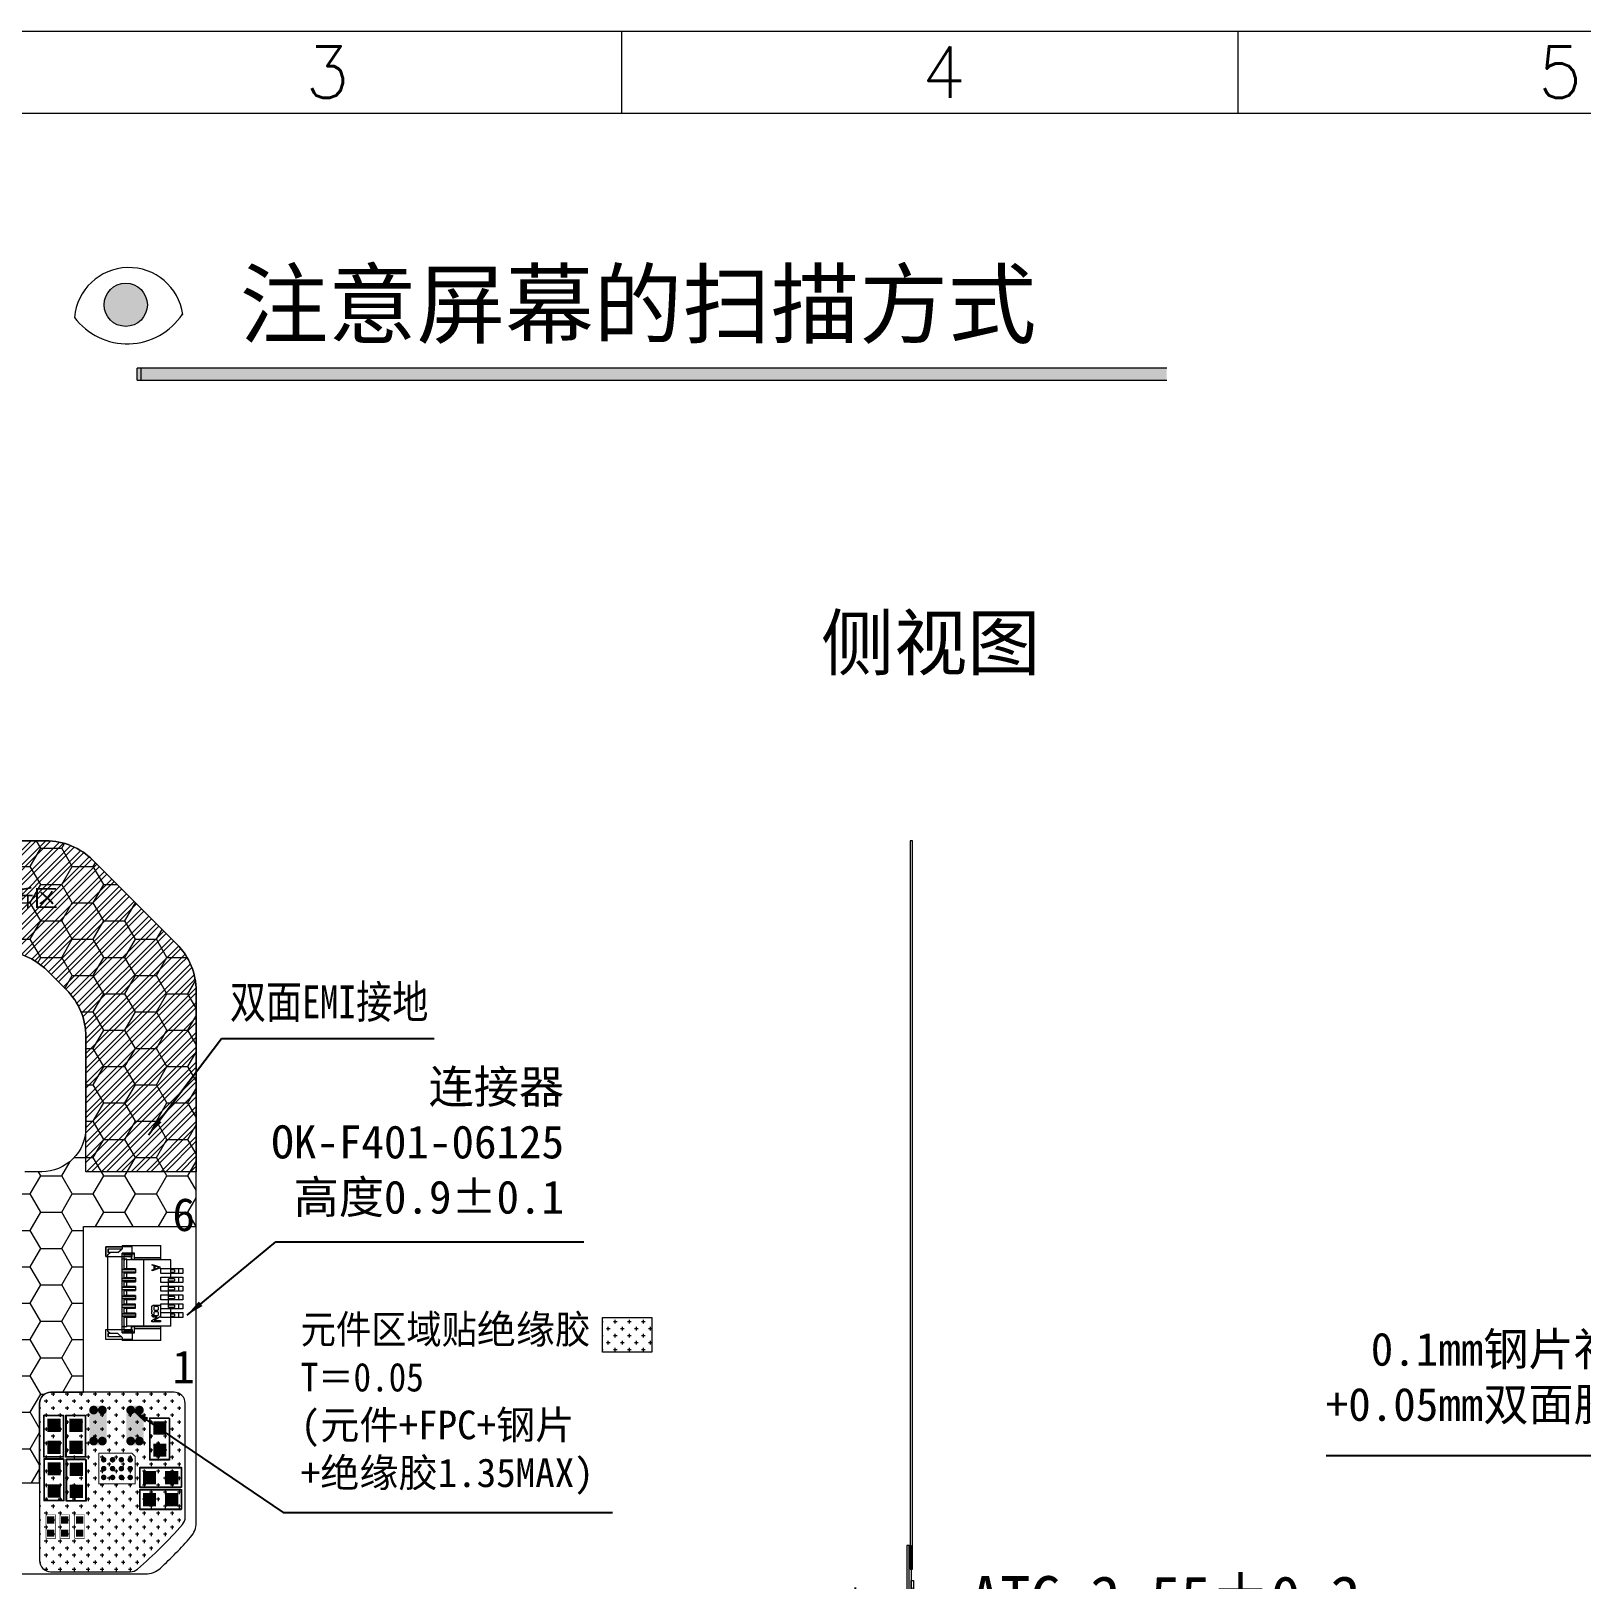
# Model space of a CAD drawing. Header units: millimetres. Extents: x 1134 to 2330, y -9 to 314.
# Drawn here: x 2103.9 to 2174.1, y 244 to 314.2 of the extents above; entities that cross this region are included whole.
import ezdxf

# ---------------------------------------------------------------- set-up
doc = ezdxf.new("R2010")
doc.units = ezdxf.units.MM
doc.layers.get('0').update_dxf_attribs({"lineweight": 5})
doc.layers.get('Defpoints').update_dxf_attribs({"lineweight": 5})
for name, color, linetype, lineweight in [('COF', 110, 'Continuous', 5), ('COF-IC', 2, 'Continuous', 5), ('DIM', 3, 'Continuous', 5), ('FPC', 50, 'Continuous', 5), ('MFPC', 50, 'Continuous', 5), ('TAPE', 90, 'Continuous', 5), ('TFPC', 50, 'Continuous', 5), ('图框', 7, 'Continuous', 5)]:
    doc.layers.add(name, color=color, linetype=linetype, lineweight=lineweight)
for name, color, linetype in [('EMI', 5, 'Continuous'), ('TOPLAYER', 1, 'Continuous'), ('TOPOVERLAY', 2, 'Continuous')]:
    doc.layers.add(name, color=color, linetype=linetype)
doc.styles.add('RD', font='ROMAND.shx', dxfattribs={"width": 0.8})
doc.styles.get("Standard").update_dxf_attribs({"font": 'txt', "bigfont": 'gbcbig.shx'})
doc.styles.add('STYLE1', font='', dxfattribs={"width": 0.9})
doc.styles.add('宋体', font='')
doc.styles.add('汉字', font='')
doc.styles.get('STYLE1').set_extended_font_data('SimSun')
doc.styles.get('宋体').set_extended_font_data('SimSun')
doc.styles.get('汉字').set_extended_font_data('SimSun')
doc.dimstyles.new('DIM', dxfattribs={"dimtxt": 1.5, "dimasz": 0.8, "dimexe": 0, "dimexo": 0.5, "dimgap": 0.11, "dimtad": 0, "dimzin": 1, "dimdsep": 46, "dimtxsty": 'RD', "dimcen": 0, "dimclrd": 256, "dimclre": 256, "dimclrt": 256, "dimadec": 0, "dimazin": 0, "dimtm": 1e-09, "dimtfac": 1, "dimtofl": 0, "dimtmove": 0, "dimatfit": 3, "dimfxl": 1, "dimlwe": -1, "dimarcsym": 0})
doc.dimstyles.new('RG', dxfattribs={"dimtxt": 2, "dimasz": 1, "dimexe": 0.5, "dimexo": 0.3, "dimgap": 0.3, "dimtad": 0, "dimzin": 1, "dimdsep": 46, "dimtxsty": '宋体', "dimcen": 2.5, "dimclrd": 256, "dimclre": 256, "dimclrt": 256, "dimadec": 0, "dimazin": 2, "dimtfac": 1, "dimtmove": 0, "dimatfit": 3, "dimfxl": 1, "dimarcsym": 0})

# ---------------------------------------------------------------- blocks, each defined once
blk = doc.blocks.new('R197NRK-001-COF-V01-B')
at = {"layer": 'COF', "color": 132}
for p, q in [((616.524, 259.365), (615.994, 259.965)), ((616.524, 257.695), (615.994, 257.095))]:
    blk.add_line(p, q, dxfattribs=at)
at = {"layer": 'COF'}
blk.add_lwpolyline([(615.694, 253.672), (615.694, 263.096), (615.794, 263.096), (615.794, 253.672)], close=True, dxfattribs=at)
at = {"layer": 'COF', "color": 2, "lineweight": 5}
blk.add_lwpolyline([(615.794, 263.096), (615.794, 253.672), (615.894, 253.672), (615.894, 263.096)], close=True, dxfattribs=at)
at = {"layer": 'COF', "color": 5, "lineweight": 5}
blk.add_lwpolyline([(615.994, 262.646), (615.894, 262.646), (615.894, 255.272), (615.994, 255.272)], close=True, dxfattribs=at)
at = {"layer": 'COF-IC', "linetype": 'Continuous'}
blk.add_lwpolyline([(615.994, 259.365), (616.524, 259.365), (616.524, 257.695), (615.994, 257.695)], close=True, dxfattribs=at)
blk = doc.blocks.new('R160GAM-012-MFPC-V01-B')
at = {"layer": 'MFPC', "lineweight": 5}
blk.add_lwpolyline([(1562.446, 244.489), (1562.546, 244.489), (1562.546, 277.499), (1562.446, 277.499)], close=True, dxfattribs=at)
blk = doc.blocks.new('*D241')
at = {"layer": 'Defpoints', "color": 0, "lineweight": 5, "transparency": 16777216}
for p in [(2143.767, 243.153), (2141.212, 235.14), (2143.767, 235.14)]:
    blk.add_point(p, dxfattribs=at)
at = {"layer": 'DIM', "lineweight": -2, "transparency": 16777216}
for p, q in [((2141.212, 235.44), (2141.212, 243.653)), ((2143.767, 235.44), (2143.767, 243.653)), ((2140.212, 243.153), (2139.212, 243.153)), ((2141.212, 243.153), (2143.767, 243.153)), ((2144.767, 243.153), (2145.767, 243.153))]:
    blk.add_line(p, q, dxfattribs=at)
at = {"layer": 'DIM', "lineweight": 5, "transparency": 16777216}
for points in [[(2140.212, 243.319), (2140.212, 242.986), (2141.212, 243.153)], [(2144.767, 243.319), (2144.767, 242.986), (2143.767, 243.153)]]:
    blk.add_solid(points, dxfattribs=at)
at = {"layer": 'DIM', "transparency": 16777216, "insert": (2155.263, 243.153), "char_height": 2, "attachment_point": 5, "style": '宋体'}
blk.add_mtext('\\A1;ATC 2.55±0.2', dxfattribs=at)
blk = doc.blocks.new('A$C45091238')
at = {"color": 4}
for points in [[(0.44, -1.2), (0, -1.2), (0, 0), (0.44, 0)], [(3.76, -1.2), (4.2, -1.2), (4.2, 0), (3.76, 0)], [(1.215, -3.5), (0.985, -3.5), (0.985, -2.5), (1.215, -2.5)], [(1.615, -3.5), (1.385, -3.5), (1.385, -2.5), (1.615, -2.5)], [(2.015, -3.5), (1.785, -3.5), (1.785, -2.5), (2.015, -2.5)], [(2.415, -3.5), (2.185, -3.5), (2.185, -2.5), (2.415, -2.5)], [(2.815, -3.5), (2.585, -3.5), (2.585, -2.5), (2.815, -2.5)], [(3.215, -3.5), (2.985, -3.5), (2.985, -2.5), (3.215, -2.5)]]:
    blk.add_lwpolyline(points, close=True, dxfattribs=at)
blk = doc.blocks.new('A$C0124305E')
at = {"layer": 'FPC', "color": 32}
for p, q in [((-2.1, -0.65), (-2.1, 0.1)), ((-2.1, 0.1), (-1.66, 0.1)), ((-1.99, -0.626), (-1.99, 0)), ((-1.84, 0), (-1.99, 0)), ((-1.84, -0.1), (-1.74, 0)), ((-1.84, -0.45), (-1.84, 0)), ((-1.74, 0), (1.74, 0)), ((-1.66, 0.1), (-1.66, 0)), ((1.66, 0), (1.66, 0.1)), ((1.66, 0.1), (2.1, 0.1)), ((1.74, 0), (1.84, -0.1)), ((1.99, 0), (1.84, 0)), ((1.84, -0.45), (1.84, 0)), ((1.99, -0.626), (1.99, 0)), ((2.1, 0.1), (2.1, -0.65)), ((-2.15, -2.4), (-2.15, -0.65)), ((-2.01, -0.65), (-2.15, -0.65)), ((-2.01, -0.65), (-1.84, -0.45)), ((-1.84, -0.01), (-1.99, -0.01)), ((-1.81, -0.65), (-1.81, -1.2)), ((-1.76, -0.68), (-1.81, -0.65)), ((-1.81, -0.65), (1.81, -0.65)), ((-1.76, -0.68), (-1.76, -1.162)), ((-1.53, -0.861), (-1.53, -0.65)), ((-1.06, -0.82), (-1.06, -0.65)), ((-1.05, -1.25), (-1.05, -0.65)), ((-0.95, -1.25), (-0.95, -0.65)), ((-0.94, -0.82), (-0.94, -0.65)), ((-0.66, -0.82), (-0.66, -0.65)), ((-0.65, -1.25), (-0.65, -0.65)), ((-0.55, -1.25), (-0.55, -0.65)), ((-0.54, -0.82), (-0.54, -0.65)), ((-0.26, -0.82), (-0.26, -0.65)), ((-0.25, -1.25), (-0.25, -0.65)), ((-0.15, -1.25), (-0.15, -0.65)), ((-0.14, -0.82), (-0.14, -0.65)), ((0.14, -0.82), (0.14, -0.65)), ((0.15, -1.25), (0.15, -0.65)), ((0.25, -1.25), (0.25, -0.65)), ((0.26, -0.82), (0.26, -0.65)), ((0.54, -0.82), (0.54, -0.65)), ((0.55, -1.25), (0.55, -0.65)), ((0.65, -1.25), (0.65, -0.65)), ((0.66, -0.82), (0.66, -0.65)), ((0.94, -0.82), (0.94, -0.65)), ((0.95, -1.25), (0.95, -0.65)), ((1.05, -1.25), (1.05, -0.65)), ((1.06, -0.82), (1.06, -0.65)), ((1.53, -0.861), (1.53, -0.65)), ((1.76, -0.68), (1.81, -0.65)), ((1.76, -1.162), (1.76, -0.68)), ((1.81, -1.2), (1.81, -0.65)), ((1.99, -0.01), (1.84, -0.01)), ((1.84, -0.45), (2.01, -0.65)), ((2.15, -0.65), (2.01, -0.65)), ((2.15, -0.65), (2.15, -2.4)), ((-1.76, -1.162), (-1.81, -1.2)), ((-1.81, -1.2), (-1.6, -1.2)), ((-1.722, -0.74), (-1.76, -0.74)), ((-1.76, -1.087), (-1.53, -1.087)), ((-1.73, -1.017), (-1.73, -0.767)), ((-1.53, -0.717), (-1.68, -0.717)), ((-1.68, -1.067), (-1.5, -1.067)), ((-1.53, -1.182), (-1.6, -1.2)), ((-1.6, -1.2), (-1.6, -2.4)), ((-1.5, -0.759), (-1.53, -0.759)), ((-1.53, -0.861), (-1.09, -0.861)), ((-1.53, -2.4), (-1.53, -1.067)), ((-1.5, -1.22), (-1.53, -1.22)), ((-1.5, -0.753), (-1.487, -0.74)), ((-1.5, -0.759), (-1.5, -0.753)), ((-1.5, -2.85), (-1.5, -0.869)), ((-1.487, -0.74), (-1.09, -0.74)), ((-1.09, -0.74), (-1.09, -0.82)), ((-1.05, -0.82), (-1.09, -0.82)), ((-1.09, -0.835), (-1.09, -1.25)), ((-1.05, -0.967), (-1.09, -1.007)), ((-1.06, -1.22), (-1.09, -1.22)), ((-0.91, -1.25), (-1.09, -1.25)), ((-1.06, -1.25), (-1.06, -0.977)), ((-0.91, -0.82), (-0.95, -0.82)), ((-0.95, -0.967), (-0.91, -1.007)), ((-0.94, -1.25), (-0.94, -0.977)), ((-0.91, -1.22), (-0.94, -1.22)), ((-0.91, -0.82), (-0.91, -0.74)), ((-0.91, -0.74), (-0.69, -0.74)), ((-0.91, -1.25), (-0.91, -0.835)), ((-0.91, -0.861), (-0.69, -0.861)), ((-0.69, -0.74), (-0.69, -0.82)), ((-0.65, -0.82), (-0.69, -0.82)), ((-0.69, -0.835), (-0.69, -1.25)), ((-0.65, -0.967), (-0.69, -1.007)), ((-0.66, -1.22), (-0.69, -1.22)), ((-0.69, -1.25), (-0.51, -1.25)), ((-0.66, -1.25), (-0.66, -0.977)), ((-0.55, -0.82), (-0.51, -0.82)), ((-0.55, -0.967), (-0.51, -1.007)), ((-0.54, -1.25), (-0.54, -0.977)), ((-0.51, -1.22), (-0.54, -1.22)), ((-0.51, -0.82), (-0.51, -0.74)), ((-0.51, -0.74), (-0.29, -0.74)), ((-0.51, -1.25), (-0.51, -0.835)), ((-0.51, -0.861), (-0.29, -0.861)), ((-0.29, -0.74), (-0.29, -0.82)), ((-0.25, -0.82), (-0.29, -0.82)), ((-0.29, -0.835), (-0.29, -1.25)), ((-0.25, -0.967), (-0.29, -1.007)), ((-0.26, -1.22), (-0.29, -1.22)), ((-0.11, -1.25), (-0.29, -1.25)), ((-0.26, -1.25), (-0.26, -0.977)), ((-0.15, -0.82), (-0.11, -0.82)), ((-0.15, -0.967), (-0.11, -1.007)), ((-0.14, -1.25), (-0.14, -0.977)), ((-0.11, -1.22), (-0.14, -1.22)), ((-0.11, -0.82), (-0.11, -0.74)), ((-0.11, -0.74), (0.11, -0.74)), ((-0.11, -1.25), (-0.11, -0.835)), ((-0.11, -0.861), (0.11, -0.861)), ((0.11, -0.74), (0.11, -0.82)), ((0.15, -0.82), (0.11, -0.82)), ((0.11, -0.835), (0.11, -1.25)), ((0.15, -0.967), (0.11, -1.007)), ((0.14, -1.22), (0.11, -1.22)), ((0.29, -1.25), (0.11, -1.25)), ((0.14, -1.25), (0.14, -0.977)), ((0.25, -0.82), (0.29, -0.82)), ((0.25, -0.967), (0.29, -1.007)), ((0.26, -1.25), (0.26, -0.977)), ((0.29, -1.22), (0.26, -1.22)), ((0.29, -0.82), (0.29, -0.74)), ((0.29, -0.74), (0.51, -0.74)), ((0.29, -1.25), (0.29, -0.835)), ((0.29, -0.861), (0.51, -0.861)), ((0.51, -0.74), (0.51, -0.82)), ((0.55, -0.82), (0.51, -0.82)), ((0.51, -0.835), (0.51, -1.25)), ((0.55, -0.967), (0.51, -1.007)), ((0.54, -1.22), (0.51, -1.22)), ((0.69, -1.25), (0.51, -1.25)), ((0.54, -1.25), (0.54, -0.977)), ((0.65, -0.82), (0.69, -0.82)), ((0.65, -0.967), (0.69, -1.007)), ((0.66, -1.25), (0.66, -0.977)), ((0.69, -1.22), (0.66, -1.22)), ((0.69, -0.82), (0.69, -0.74)), ((0.69, -0.74), (0.91, -0.74)), ((0.69, -1.25), (0.69, -0.835)), ((0.69, -0.861), (0.91, -0.861)), ((0.91, -0.74), (0.91, -0.82)), ((0.95, -0.82), (0.91, -0.82)), ((0.91, -0.835), (0.91, -1.25)), ((0.95, -0.967), (0.91, -1.007)), ((0.94, -1.22), (0.91, -1.22)), ((1.09, -1.25), (0.91, -1.25)), ((0.94, -1.25), (0.94, -0.977)), ((1.09, -0.82), (1.05, -0.82)), ((1.05, -0.967), (1.09, -1.007)), ((1.06, -1.25), (1.06, -0.977)), ((1.09, -1.22), (1.06, -1.22)), ((1.09, -0.74), (1.487, -0.74)), ((1.09, -0.82), (1.09, -0.74)), ((1.09, -1.25), (1.09, -0.835)), ((1.09, -0.861), (1.53, -0.861)), ((1.487, -0.74), (1.5, -0.753)), ((1.5, -0.753), (1.5, -0.759)), ((1.53, -0.759), (1.5, -0.759)), ((1.5, -2.85), (1.5, -0.869)), ((1.5, -1.067), (1.68, -1.067)), ((1.53, -1.22), (1.5, -1.22)), ((1.68, -0.717), (1.53, -0.717)), ((1.53, -1.067), (1.53, -2.4)), ((1.53, -1.087), (1.76, -1.087)), ((1.6, -1.2), (1.53, -1.182)), ((1.6, -1.2), (1.81, -1.2)), ((1.6, -2.4), (1.6, -1.2)), ((1.722, -0.74), (1.76, -0.74)), ((1.73, -0.767), (1.73, -1.017)), ((1.81, -1.2), (1.76, -1.162)), ((-1.5, -1.62), (-1.53, -1.62)), ((-1.53, -1.87), (-1.5, -1.87)), ((-1.53, -2), (-1.5, -2)), ((1.5, -1.609), (-1.5, -1.609)), ((-1.3, -2.382), (-1.3, -1.99)), ((-1.3, -1.99), (-1.238, -1.99)), ((-1.238, -1.99), (-1.087, -2.225)), ((-1.238, -2.091), (-1.238, -2.382)), ((-1.087, -2.331), (-1.238, -2.091)), ((-1.087, -2.046), (-1.037, -1.99)), ((-1.087, -2.225), (-1.087, -2.046)), ((-1.037, -1.99), (-1.02, -1.99)), ((-1.02, -1.99), (-1.02, -2.264)), ((-0.992, -2.035), (-0.936, -1.99)), ((-0.992, -2.08), (-0.992, -2.035)), ((-0.88, -2.08), (-0.992, -2.08)), ((-0.936, -1.99), (-0.835, -1.99)), ((-0.852, -2.108), (-0.88, -2.08)), ((-0.852, -2.264), (-0.852, -2.108)), ((-0.835, -1.99), (-0.819, -2.013)), ((-0.819, -2.013), (-0.796, -1.99)), ((-0.796, -1.99), (-0.601, -1.99)), ((-0.752, -2.08), (-0.78, -2.108)), ((-0.78, -2.108), (-0.78, -2.264)), ((-0.645, -2.08), (-0.752, -2.08)), ((-0.612, -2.108), (-0.645, -2.08)), ((-0.612, -2.264), (-0.612, -2.108)), ((-0.601, -1.99), (-0.545, -2.046)), ((-0.545, -2.046), (-0.545, -2.331)), ((1.008, -2), (1.052, -2)), ((1.125, -2.35), (1.008, -2)), ((1.052, -2), (1.081, -2.089)), ((1.081, -2.089), (1.227, -2.089)), ((1.3, -2), (1.183, -2.35)), ((1.227, -2.089), (1.256, -2)), ((1.256, -2), (1.3, -2)), ((1.5, -1.62), (1.53, -1.62)), ((1.5, -1.87), (1.53, -1.87)), ((1.5, -2), (1.53, -2)), ((-2.15, -2.4), (-1.5, -2.4)), ((-1.5, -2.25), (-1.53, -2.25)), ((-1.238, -2.382), (-1.3, -2.382)), ((-1.037, -2.387), (-1.087, -2.331)), ((-0.835, -2.387), (-1.037, -2.387)), ((-1.02, -2.264), (-0.992, -2.298)), ((-0.992, -2.298), (-0.88, -2.298)), ((-0.88, -2.298), (-0.852, -2.264)), ((-0.819, -2.365), (-0.835, -2.387)), ((-0.796, -2.387), (-0.819, -2.365)), ((-0.601, -2.387), (-0.796, -2.387)), ((-0.78, -2.264), (-0.752, -2.298)), ((-0.752, -2.298), (-0.645, -2.298)), ((-0.65, -2.75), (0.65, -2.75)), ((-0.65, -3.009), (-0.65, -2.75)), ((-0.645, -2.298), (-0.612, -2.264)), ((-0.545, -2.331), (-0.601, -2.387)), ((-0.55, -3.009), (-0.55, -2.75)), ((-0.485, -2.75), (-0.485, -3.2)), ((-0.315, -3.2), (-0.315, -2.75)), ((-0.25, -2.75), (-0.25, -3.009)), ((-0.15, -3.009), (-0.15, -2.75)), ((-0.085, -2.75), (-0.085, -3.2)), ((0.085, -3.2), (0.085, -2.75)), ((0.15, -2.75), (0.15, -3.009)), ((0.25, -3.009), (0.25, -2.75)), ((0.315, -2.75), (0.315, -3.2)), ((0.485, -3.2), (0.485, -2.75)), ((0.55, -2.75), (0.55, -3.009)), ((0.65, -3.009), (0.65, -2.75)), ((1.22, -2.119), (1.089, -2.119)), ((1.089, -2.119), (1.154, -2.32)), ((1.183, -2.35), (1.125, -2.35)), ((1.154, -2.32), (1.22, -2.119)), ((1.53, -2.25), (1.5, -2.25)), ((1.5, -2.4), (2.15, -2.4)), ((-1.5, -2.85), (-0.65, -2.85)), ((-1.115, -3.2), (-1.115, -2.85)), ((-0.885, -3.2), (-1.115, -3.2)), ((-1.05, -2.85), (-1.05, -3.009)), ((-0.95, -3.009), (-1.05, -3.009)), ((-0.95, -3.009), (-0.95, -2.85)), ((-0.885, -2.85), (-0.885, -3.2)), ((-0.715, -3.2), (-0.715, -2.85)), ((-0.485, -3.2), (-0.715, -3.2)), ((-0.55, -3.009), (-0.65, -3.009)), ((-0.085, -3.2), (-0.315, -3.2)), ((-0.15, -3.009), (-0.25, -3.009)), ((0.315, -3.2), (0.085, -3.2)), ((0.25, -3.009), (0.15, -3.009)), ((0.715, -3.2), (0.485, -3.2)), ((0.65, -3.009), (0.55, -3.009)), ((0.65, -2.85), (1.5, -2.85)), ((0.715, -2.85), (0.715, -3.2)), ((0.885, -3.2), (0.885, -2.85)), ((1.115, -3.2), (0.885, -3.2)), ((0.95, -2.85), (0.95, -3.009)), ((1.05, -3.009), (0.95, -3.009)), ((1.05, -3.009), (1.05, -2.85)), ((1.115, -2.85), (1.115, -3.2))]:
    blk.add_line(p, q, dxfattribs=at)
for centre, start, end in [((-1.68, -0.767), 90, 180), ((-1.68, -1.017), 180, 270), ((1.68, -0.767), 0, 90), ((1.68, -1.017), 270, 0)]:
    blk.add_arc(centre, 0.05, start, end, dxfattribs=at)
for points, knots in [([(-1.067, -0.82), (-1.069, -0.821), (-1.072, -0.824), (-1.077, -0.828), (-1.083, -0.832), (-1.088, -0.834), (-1.09, -0.835)], [0, 0, 0, 0, 0.218515, 0.461257, 0.723221, 1, 1, 1, 1]), ([(-0.91, -0.835), (-0.912, -0.834), (-0.917, -0.832), (-0.923, -0.828), (-0.928, -0.824), (-0.931, -0.821), (-0.933, -0.82)], [0, 0, 0, 0, 0.276781, 0.538746, 0.781486, 1, 1, 1, 1]), ([(-0.667, -0.82), (-0.669, -0.821), (-0.672, -0.824), (-0.677, -0.828), (-0.683, -0.832), (-0.688, -0.834), (-0.69, -0.835)], [0, 0, 0, 0, 0.218515, 0.461257, 0.723221, 1, 1, 1, 1]), ([(-0.533, -0.82), (-0.531, -0.821), (-0.528, -0.824), (-0.523, -0.828), (-0.517, -0.832), (-0.512, -0.834), (-0.51, -0.835)], [0, 0, 0, 0, 0.218518, 0.461242, 0.723201, 1, 1, 1, 1]), ([(-0.267, -0.82), (-0.269, -0.821), (-0.272, -0.824), (-0.277, -0.828), (-0.283, -0.832), (-0.288, -0.834), (-0.29, -0.835)], [0, 0, 0, 0, 0.218515, 0.461257, 0.723221, 1, 1, 1, 1]), ([(-0.133, -0.82), (-0.131, -0.821), (-0.128, -0.824), (-0.123, -0.828), (-0.117, -0.832), (-0.112, -0.834), (-0.11, -0.835)], [0, 0, 0, 0, 0.218518, 0.461242, 0.723201, 1, 1, 1, 1]), ([(0.133, -0.82), (0.131, -0.821), (0.128, -0.824), (0.123, -0.828), (0.117, -0.832), (0.112, -0.834), (0.11, -0.835)], [0, 0, 0, 0, 0.218515, 0.461257, 0.723221, 1, 1, 1, 1]), ([(0.267, -0.82), (0.269, -0.821), (0.272, -0.824), (0.277, -0.828), (0.283, -0.832), (0.288, -0.834), (0.29, -0.835)], [0, 0, 0, 0, 0.218518, 0.461242, 0.723201, 1, 1, 1, 1]), ([(0.533, -0.82), (0.531, -0.821), (0.528, -0.824), (0.523, -0.828), (0.517, -0.832), (0.512, -0.834), (0.51, -0.835)], [0, 0, 0, 0, 0.218515, 0.461257, 0.723221, 1, 1, 1, 1]), ([(0.667, -0.82), (0.669, -0.821), (0.672, -0.824), (0.677, -0.828), (0.683, -0.832), (0.688, -0.834), (0.69, -0.835)], [0, 0, 0, 0, 0.218518, 0.461242, 0.723201, 1, 1, 1, 1]), ([(0.933, -0.82), (0.931, -0.821), (0.928, -0.824), (0.923, -0.828), (0.917, -0.832), (0.912, -0.834), (0.91, -0.835)], [0, 0, 0, 0, 0.218515, 0.461257, 0.723221, 1, 1, 1, 1]), ([(1.09, -0.835), (1.088, -0.834), (1.083, -0.832), (1.077, -0.828), (1.072, -0.824), (1.069, -0.821), (1.067, -0.82)], [0, 0, 0, 0, 0.276781, 0.538746, 0.781486, 1, 1, 1, 1])]:
    blk.add_open_spline(points, degree=3, knots=knots, dxfattribs=at)
at = {"layer": 'FPC', "color": 0}
blk.add_blockref('A$C45091238', (-2.1, 0.1), dxfattribs=at)

msp = doc.modelspace()

# ---------------------------------------------------------------- hatches: boundary and pattern name
at = {"lineweight": 5}
h = msp.add_hatch(dxfattribs=at)
h.set_pattern_fill('ANSI32', color=251, scale=0.05, angle=540)
h.set_pattern_definition([(225, (581.25087, 0), (0.3367596, -0.3367596), []), (225, (581.02636, 8e-17), (0.3367596, -0.3367596), [])])
edge = h.paths.add_edge_path()
edge.add_arc((2101.441, 269.499), 3, 90, 135)
edge.add_line((2099.32, 271.62), (2097.591, 269.891))
edge.add_arc((2099.712, 267.77), 3, 135, 180)
edge.add_line((2096.712, 267.77), (2096.712, 266.502))
edge.add_arc((2093.712, 266.502), 3, -90, 0, ccw=False)
edge.add_line((2093.712, 263.502), (2087.463, 263.502))
edge.add_line((2087.463, 263.502), (2087.463, 268.502))
edge.add_line((2087.463, 268.502), (2090.712, 268.502))
edge.add_arc((2090.712, 270.502), 2, 270, 360)
edge.add_line((2092.712, 270.502), (2092.712, 270.841))
edge.add_arc((2095.712, 270.841), 3, 135, 180, ccw=False)
edge.add_line((2093.591, 272.962), (2097.249, 276.62))
edge.add_arc((2099.37, 274.499), 3, 90, 135, ccw=False)
edge.add_line((2099.37, 277.499), (2104.533, 277.499))
edge.add_arc((2104.533, 274.499), 3, 45, 90, ccw=False)
edge.add_line((2106.655, 276.62), (2110.465, 272.81))
edge.add_arc((2108.343, 270.689), 3, 0, 45, ccw=False)
edge.add_line((2111.343, 270.689), (2111.343, 262.499))
edge.add_line((2111.343, 262.499), (2106.343, 262.499))
edge.add_line((2106.343, 262.499), (2106.343, 268.618))
edge.add_arc((2103.343, 268.618), 3, 360, 405)
edge.add_line((2105.465, 270.739), (2104.584, 271.62))
edge.add_arc((2102.462, 269.499), 3, 45, 90)
edge.add_line((2102.462, 272.499), (2101.441, 272.499))
at = {"layer": 'DIM', "lineweight": 5}
h = msp.add_hatch(color=2, dxfattribs=at)
h.dxf.hatch_style = 1
h.paths.add_polyline_path([(2155.15, 298.379), (2155.15, 298.923), (2108.67, 298.923), (2108.67, 298.379)])
h = msp.add_hatch(color=2, dxfattribs=at)
h.dxf.hatch_style = 1
h.paths.add_polyline_path([(2155.322, 298.379), (2155.322, 298.923), (2108.841, 298.923), (2108.841, 298.379)])
at = {"layer": 'EMI', "lineweight": 5}
h = msp.add_hatch(dxfattribs=at)
h.set_pattern_fill('HONEY', color=5, scale=0.3)
h.set_pattern_definition([(0, (581.2509, 0), (1.42875, 0.824889), [0.9525, -1.905]), (120, (581.2509, 0), (-1.42874983, 0.8248893), [0.9525, -1.905]), (60, (581.2509, 0), (1.7e-07, 1.6497783), [-1.905, 0.9525])])
h.paths.add_polyline_path([(2093.712, 263.502, 0.414214), (2096.712, 266.502), (2096.712, 267.77, -0.198912), (2097.591, 269.891), (2099.32, 271.62, -0.198912), (2101.441, 272.499), (2102.462, 272.499, -0.198912), (2104.584, 271.62), (2105.465, 270.739, -0.198912), (2106.343, 268.618), (2106.343, 264.499, -0.414214), (2104.343, 262.499), (2103.571, 262.499, 0.414214), (2102.571, 261.499), (2102.571, 257.397, -0.414214), (2101.571, 256.397), (2098.241, 256.397), (2098.241, 253.103), (2089.009, 253.103), (2089.009, 256.397), (2076.872, 256.397, 0.478044), (2075.894, 255.186, 0.090797), (2078.717, 248.397), (2079.843, 248.397), (2079.843, 251.999, -0.414214), (2080.343, 252.499), (2086.043, 252.499, -0.414214), (2086.543, 251.999), (2086.543, 248.397), (2104.244, 248.397), (2104.244, 251.999, -0.414214), (2104.744, 252.499), (2106.232, 252.499), (2106.232, 260.01), (2111.343, 260.01), (2111.343, 270.689, 0.198912), (2110.465, 272.81), (2106.655, 276.62, 0.198912), (2104.533, 277.499), (2099.37, 277.499, 0.198912), (2097.249, 276.62), (2093.591, 272.962, 0.198912), (2092.712, 270.841), (2092.712, 270.502, -0.414214), (2090.712, 268.502), (2087.463, 268.502), (2087.463, 263.502)])
at = {"layer": 'TAPE', "lineweight": 5}
h = msp.add_hatch(dxfattribs=at)
h.set_pattern_fill('CROSS', color=32, scale=0.05)
h.set_pattern_definition([(0, (-665.01522, -412.31744), (0.3175, 0.3175), [0.15875, -0.47625]), (90, (-664.93585, -412.3968), (-0.3175, 0.3175), [0.15875, -0.47625])])
h.paths.add_polyline_path([(2129.748, 255.89), (2131.983, 255.89), (2131.983, 254.316), (2129.748, 254.316)])
h = msp.add_hatch(dxfattribs=at)
h.set_pattern_fill('CROSS', color=32, scale=0.05, angle=180)
h.set_pattern_definition([(180, (581.25087, 0), (-0.3175, -0.3175), [0.15875, -0.47625]), (270, (581.1715, 0.07938), (0.3175, -0.3175), [0.15875, -0.47625])])
edge = h.paths.add_edge_path()
edge.add_arc((2110.343, 246.837), 0.5, 318.87241, 360)
edge.add_line((2110.843, 246.837), (2110.843, 251.999))
edge.add_arc((2110.343, 251.999), 0.5, 0, 90)
edge.add_line((2110.343, 252.499), (2104.744, 252.499))
edge.add_arc((2104.744, 251.999), 0.5, 90, 180)
edge.add_line((2104.244, 251.999), (2104.244, 244.869))
edge.add_arc((2104.744, 244.869), 0.5, 180, 270)
edge.add_line((2104.744, 244.369), (2108.354, 244.369))
edge.add_arc((2108.354, 244.869), 0.5, 270, 310.5358)
edge.add_arc((2095.843, 259.499), 19.75, 310.5358, 318.87241)
at = {"layer": 'TFPC', "lineweight": 5}
h = msp.add_hatch(color=1, dxfattribs=at)
h.dxf.hatch_style = 1
h.paths.add_polyline_path([(2109.129, 301.794, 1), (2107.167, 301.794, 1)])

# ---------------------------------------------------------------- linework, layer by layer
at = {"color": 251, "lineweight": 5}
msp.add_lwpolyline([(2101.441, 272.499, 0.198912), (2099.32, 271.62), (2097.591, 269.891, 0.198912), (2096.712, 267.77), (2096.712, 266.502, -0.414214), (2093.712, 263.502), (2087.463, 263.502), (2087.463, 268.502), (2090.712, 268.502, 0.414214), (2092.712, 270.502), (2092.712, 270.841, -0.198912), (2093.591, 272.962), (2097.249, 276.62, -0.198912), (2099.37, 277.499), (2104.533, 277.499, -0.198912), (2106.655, 276.62), (2110.465, 272.81, -0.198912), (2111.343, 270.689), (2111.343, 262.499), (2106.343, 262.499), (2106.343, 268.618, 0.198912), (2105.465, 270.739), (2104.584, 271.62, 0.198912), (2102.462, 272.499)], format="xyb", close=True, dxfattribs=at)
at = {"layer": 'DIM', "color": 2, "lineweight": 5}
for p, q in [((2155.15, 298.923), (2108.67, 298.923)), ((2108.67, 298.379), (2108.67, 298.923)), ((2155.322, 298.923), (2108.841, 298.923)), ((2108.841, 298.379), (2108.841, 298.923)), ((2108.67, 298.379), (2155.15, 298.379)), ((2108.841, 298.379), (2155.322, 298.379))]:
    msp.add_line(p, q, dxfattribs=at)
at = {"layer": 'EMI', "color": 5, "lineweight": 5}
for points in [[(2086.543, 248.397), (2104.244, 248.397), (2104.244, 251.999, -0.414214), (2104.744, 252.499), (2106.232, 252.499), (2106.232, 260.01), (2111.343, 260.01), (2111.343, 270.689, 0.198912), (2110.465, 272.81), (2106.655, 276.62, 0.198912), (2104.533, 277.499), (2099.37, 277.499, 0.198912)], [(2102.462, 272.499, -0.198912), (2104.584, 271.62), (2105.465, 270.739, -0.198912), (2106.343, 268.618), (2106.343, 264.499, -0.414214), (2104.343, 262.499), (2103.571, 262.499, 0.414214)]]:
    msp.add_lwpolyline(points, format="xyb", dxfattribs=at)
at = {"layer": 'MFPC', "color": 1, "linetype": 'Continuous'}
for points in [[(2082.643, 244.269), (2109.044, 244.269, 0.189182), (2109.724, 244.536, 0.023931), (2111.09, 245.931, 0.18383), (2111.343, 246.595), (2111.343, 270.689, 0.198912), (2110.465, 272.81), (2106.655, 276.62, 0.198912), (2104.533, 277.499), (2099.37, 277.499, 0.198912)], [(2102.462, 272.499, -0.198912), (2104.584, 271.62), (2105.465, 270.739, -0.198912), (2106.343, 268.618), (2106.343, 264.499, -0.414214), (2104.343, 262.499), (2103.571, 262.499, 0.414214)]]:
    msp.add_lwpolyline(points, format="xyb", dxfattribs=at)
at = {"layer": 'TAPE', "color": 32, "lineweight": 5}
msp.add_lwpolyline([(2129.748, 255.89), (2131.983, 255.89), (2131.983, 254.316), (2129.748, 254.316)], close=True, dxfattribs=at)
msp.add_lwpolyline([(2110.72, 246.508, 0.181404), (2110.843, 246.837), (2110.843, 251.999, 0.414214), (2110.343, 252.499), (2104.744, 252.499, 0.414214), (2104.244, 251.999), (2104.244, 244.869, 0.414214), (2104.744, 244.369), (2108.354, 244.369, 0.178739), (2108.679, 244.489, 0.036391)], format="xyb", close=True, dxfattribs=at)
at = {"layer": 'TFPC', "color": 2, "lineweight": 5}
msp.add_lwpolyline([(2105.824, 301.223, 0.520567), (2110.717, 301.373, 0.520567), (2110.717, 301.373, 0.520567), (2110.736, 301.356, 0.891864)], format="xyb", close=True, dxfattribs=at)
msp.add_circle((2108.148, 301.794), 0.981, dxfattribs=at)
at = {"layer": 'TOPLAYER'}
for points, const_width in [([(2106.595, 251.693, 1), (2106.793, 251.693, 1)], 0.198), ([(2106.99, 251.693, 1), (2107.188, 251.693, 1)], 0.198), ([(2108.275, 251.693, 1), (2108.473, 251.693, 1)], 0.198), ([(2108.67, 251.693, 1), (2108.868, 251.693, 1)], 0.198), ([(2106.595, 250.288, 1), (2106.793, 250.288, 1)], 0.198), ([(2106.99, 250.288, 1), (2107.188, 250.288, 1)], 0.198), ([(2108.275, 250.288, 1), (2108.473, 250.288, 1)], 0.198), ([(2108.67, 250.288, 1), (2108.868, 250.288, 1)], 0.198), ([(2107.152, 249.504, 1), (2107.152, 249.379, 1)], 0.125), ([(2107.552, 249.504, 1), (2107.552, 249.379, 1)], 0.125), ([(2107.952, 249.504, 1), (2107.952, 249.379, 1)], 0.125), ([(2108.352, 249.504, 1), (2108.352, 249.379, 1)], 0.125), ([(2107.152, 249.104, 1), (2107.152, 248.979, 1)], 0.125), ([(2107.552, 249.104, 1), (2107.552, 248.979, 1)], 0.125), ([(2107.952, 249.104, 1), (2107.952, 248.979, 1)], 0.125), ([(2108.352, 249.104, 1), (2108.352, 248.979, 1)], 0.125), ([(2107.152, 248.704, 1), (2107.152, 248.579, 1)], 0.125), ([(2107.552, 248.704, 1), (2107.552, 248.579, 1)], 0.125), ([(2107.952, 248.704, 1), (2107.952, 248.579, 1)], 0.125), ([(2108.352, 248.704, 1), (2108.352, 248.579, 1)], 0.125)]:
    msp.add_lwpolyline(points, format="xyb", close=True, dxfattribs=dict(at, const_width=const_width))
for points in [[(2106.497, 250.288), (2107.287, 250.288), (2106.497, 251.693), (2107.287, 251.693)], [(2106.694, 250.09), (2107.089, 250.09), (2106.694, 251.89), (2107.089, 251.89)], [(2108.177, 250.288), (2108.967, 250.288), (2108.177, 251.693), (2108.967, 251.693)], [(2108.374, 250.09), (2108.769, 250.09), (2108.374, 251.89), (2108.769, 251.89)], [(2104.594, 251.305), (2104.594, 250.705), (2105.194, 251.305), (2105.194, 250.705)], [(2105.595, 251.305), (2105.595, 250.705), (2106.195, 251.305), (2106.195, 250.705)], [(2109.394, 251.177), (2109.394, 250.577), (2109.994, 251.177), (2109.994, 250.577)], [(2104.594, 250.305), (2104.594, 249.705), (2105.194, 250.305), (2105.194, 249.705)], [(2105.595, 250.305), (2105.595, 249.705), (2106.195, 250.305), (2106.195, 249.705)], [(2109.394, 250.177), (2109.394, 249.577), (2109.994, 250.177), (2109.994, 249.577)], [(2104.607, 249.329), (2104.607, 248.729), (2105.207, 249.329), (2105.207, 248.729)], [(2105.611, 249.312), (2105.611, 248.712), (2106.211, 249.312), (2106.211, 248.712)], [(2109.525, 248.93), (2108.925, 248.93), (2109.525, 248.33), (2108.925, 248.33)], [(2110.525, 248.93), (2109.925, 248.93), (2110.525, 248.33), (2109.925, 248.33)], [(2104.607, 248.329), (2104.607, 247.729), (2105.207, 248.329), (2105.207, 247.729)], [(2105.611, 248.312), (2105.611, 247.712), (2106.211, 248.312), (2106.211, 247.712)], [(2109.525, 247.932), (2108.925, 247.932), (2109.525, 247.332), (2108.925, 247.332)], [(2110.525, 247.932), (2109.925, 247.932), (2110.525, 247.332), (2109.925, 247.332)], [(2104.584, 246.55), (2104.914, 246.55), (2104.584, 246.88), (2104.914, 246.88)], [(2105.219, 246.55), (2105.549, 246.55), (2105.219, 246.88), (2105.549, 246.88)], [(2105.891, 246.55), (2106.221, 246.55), (2105.891, 246.88), (2106.221, 246.88)], [(2104.584, 245.95), (2104.914, 245.95), (2104.584, 246.28), (2104.914, 246.28)], [(2105.219, 245.95), (2105.549, 245.95), (2105.219, 246.28), (2105.549, 246.28)], [(2105.891, 245.95), (2106.221, 245.95), (2105.891, 246.28), (2106.221, 246.28)]]:
    msp.add_solid(points, dxfattribs=at)
at = {"layer": 'TOPOVERLAY'}
for points, const_width in [([(2104.442, 251.453), (2104.442, 249.573)], 0.08), ([(2105.305, 251.453), (2104.442, 251.453)], 0.08), ([(2105.331, 251.428), (2105.305, 251.453)], 0.08), ([(2105.331, 251.428), (2105.331, 249.573)], 0.08), ([(2105.442, 251.453), (2105.442, 249.573)], 0.08), ([(2106.306, 251.453), (2105.442, 251.453)], 0.08), ([(2106.331, 251.428), (2106.306, 251.453)], 0.08), ([(2106.331, 251.428), (2106.331, 249.573)], 0.08), ([(2109.241, 249.445), (2109.241, 251.325)], 0.08), ([(2109.241, 251.325), (2110.105, 251.325)], 0.08), ([(2110.105, 251.325), (2110.13, 251.299)], 0.08), ([(2110.13, 249.445), (2110.13, 251.299)], 0.08), ([(2105.331, 249.573), (2104.442, 249.573)], 0.08), ([(2104.454, 247.597), (2104.454, 249.477)], 0.08), ([(2104.454, 249.477), (2105.318, 249.477)], 0.08), ([(2105.318, 249.477), (2105.343, 249.452)], 0.08), ([(2106.331, 249.573), (2105.442, 249.573)], 0.08), ([(2105.458, 247.58), (2105.458, 249.46)], 0.08), ([(2105.458, 249.46), (2106.322, 249.46)], 0.08), ([(2106.322, 249.46), (2106.347, 249.434)], 0.08), ([(2106.932, 249.737), (2108.431, 249.737)], 0.05), ([(2106.932, 248.347), (2106.932, 249.737)], 0.05), ([(2108.431, 249.737), (2108.572, 249.591)], 0.05), ([(2108.572, 248.347), (2108.572, 249.591)], 0.05), ([(2105.343, 247.597), (2105.343, 249.452)], 0.08), ([(2106.347, 247.58), (2106.347, 249.434)], 0.08), ([(2108.793, 249.082), (2108.793, 248.193)], 0.08), ([(2110.673, 249.082), (2108.793, 249.082)], 0.08), ([(2109.241, 249.445), (2110.13, 249.445)], 0.08), ([(2110.673, 249.082), (2110.673, 248.219)], 0.08), ([(2106.932, 248.347), (2108.572, 248.347)], 0.05), ([(2110.648, 248.193), (2108.793, 248.193)], 0.08), ([(2108.793, 247.195), (2108.793, 248.084)], 0.08), ([(2108.793, 248.084), (2110.673, 248.084)], 0.08), ([(2110.673, 248.219), (2110.648, 248.193)], 0.08), ([(2110.673, 247.22), (2110.673, 248.084)], 0.08), ([(2104.454, 247.597), (2105.343, 247.597)], 0.08), ([(2105.458, 247.58), (2106.347, 247.58)], 0.08), ([(2104.532, 246.945), (2104.975, 246.945)], 0.025), ([(2104.532, 245.879), (2104.532, 246.945)], 0.025), ([(2104.975, 246.896), (2104.975, 246.945)], 0.025), ([(2104.975, 245.879), (2104.975, 246.895)], 0.025), ([(2105.167, 246.945), (2105.61, 246.945)], 0.025), ([(2105.167, 245.879), (2105.167, 246.945)], 0.025), ([(2105.61, 246.896), (2105.61, 246.945)], 0.025), ([(2105.61, 245.879), (2105.61, 246.895)], 0.025), ([(2105.839, 246.945), (2106.282, 246.945)], 0.025), ([(2105.839, 245.879), (2105.839, 246.945)], 0.025), ([(2106.282, 246.896), (2106.282, 246.945)], 0.025), ([(2106.282, 245.879), (2106.282, 246.895)], 0.025), ([(2108.793, 247.195), (2110.648, 247.195)], 0.08), ([(2110.648, 247.195), (2110.673, 247.22)], 0.08), ([(2104.532, 245.879), (2104.975, 245.879)], 0.025), ([(2105.167, 245.879), (2105.61, 245.879)], 0.025), ([(2105.839, 245.879), (2106.282, 245.879)], 0.025)]:
    msp.add_lwpolyline(points, dxfattribs=dict(at, const_width=const_width))
for points, const_width in [([(2104.442, 251.433, 1), (2104.442, 251.473, 1)], 0.04), ([(2104.442, 251.433, 1), (2104.442, 251.473, 1)], 0.04), ([(2105.305, 251.433, 1), (2105.305, 251.473, 1)], 0.04), ([(2105.305, 251.433, 1), (2105.305, 251.473, 1)], 0.04), ([(2105.331, 251.408, 1), (2105.331, 251.448, 1)], 0.04), ([(2105.331, 251.408, 1), (2105.331, 251.448, 1)], 0.04), ([(2105.442, 251.433, 1), (2105.442, 251.473, 1)], 0.04), ([(2105.442, 251.433, 1), (2105.442, 251.473, 1)], 0.04), ([(2106.306, 251.433, 1), (2106.306, 251.473, 1)], 0.04), ([(2106.306, 251.433, 1), (2106.306, 251.473, 1)], 0.04), ([(2106.331, 251.408, 1), (2106.331, 251.448, 1)], 0.04), ([(2106.331, 251.408, 1), (2106.331, 251.448, 1)], 0.04), ([(2109.241, 251.305, 1), (2109.241, 251.345, 1)], 0.04), ([(2109.241, 251.305, 1), (2109.241, 251.345, 1)], 0.04), ([(2110.105, 251.305, 1), (2110.105, 251.345, 1)], 0.04), ([(2110.105, 251.305, 1), (2110.105, 251.345, 1)], 0.04), ([(2110.13, 251.279, 1), (2110.13, 251.319, 1)], 0.04), ([(2110.13, 251.279, 1), (2110.13, 251.319, 1)], 0.04), ([(2104.442, 249.553, 1), (2104.442, 249.593, 1)], 0.04), ([(2104.442, 249.553, 1), (2104.442, 249.593, 1)], 0.04), ([(2104.454, 249.457, 1), (2104.454, 249.497, 1)], 0.04), ([(2104.454, 249.457, 1), (2104.454, 249.497, 1)], 0.04), ([(2105.318, 249.457, 1), (2105.318, 249.497, 1)], 0.04), ([(2105.318, 249.457, 1), (2105.318, 249.497, 1)], 0.04), ([(2105.331, 249.553, 1), (2105.331, 249.593, 1)], 0.04), ([(2105.331, 249.553, 1), (2105.331, 249.593, 1)], 0.04), ([(2105.442, 249.553, 1), (2105.442, 249.593, 1)], 0.04), ([(2105.442, 249.553, 1), (2105.442, 249.593, 1)], 0.04), ([(2105.458, 249.44, 1), (2105.458, 249.48, 1)], 0.04), ([(2105.458, 249.44, 1), (2105.458, 249.48, 1)], 0.04), ([(2106.322, 249.44, 1), (2106.322, 249.48, 1)], 0.04), ([(2106.322, 249.44, 1), (2106.322, 249.48, 1)], 0.04), ([(2106.331, 249.553, 1), (2106.331, 249.593, 1)], 0.04), ([(2106.331, 249.553, 1), (2106.331, 249.593, 1)], 0.04), ([(2106.932, 249.749, 1), (2106.932, 249.724, 1)], 0.025), ([(2106.932, 249.749, 1), (2106.932, 249.724, 1)], 0.025), ([(2108.431, 249.749, 1), (2108.431, 249.724, 1)], 0.025), ([(2108.431, 249.749, 1), (2108.431, 249.724, 1)], 0.025), ([(2108.572, 249.604, 1), (2108.572, 249.579, 1)], 0.025), ([(2108.572, 249.604, 1), (2108.572, 249.579, 1)], 0.025), ([(2105.343, 249.432, 1), (2105.343, 249.472, 1)], 0.04), ([(2105.343, 249.432, 1), (2105.343, 249.472, 1)], 0.04), ([(2106.347, 249.414, 1), (2106.347, 249.454, 1)], 0.04), ([(2106.347, 249.414, 1), (2106.347, 249.454, 1)], 0.04), ([(2108.773, 249.082, 1), (2108.813, 249.082, 1)], 0.04), ([(2108.773, 249.082, 1), (2108.813, 249.082, 1)], 0.04), ([(2109.241, 249.425, 1), (2109.241, 249.465, 1)], 0.04), ([(2109.241, 249.425, 1), (2109.241, 249.465, 1)], 0.04), ([(2110.13, 249.425, 1), (2110.13, 249.465, 1)], 0.04), ([(2110.13, 249.425, 1), (2110.13, 249.465, 1)], 0.04), ([(2110.653, 249.082, 1), (2110.693, 249.082, 1)], 0.04), ([(2110.653, 249.082, 1), (2110.693, 249.082, 1)], 0.04), ([(2106.932, 248.359, 1), (2106.932, 248.334, 1)], 0.025), ([(2106.932, 248.359, 1), (2106.932, 248.334, 1)], 0.025), ([(2108.572, 248.359, 1), (2108.572, 248.334, 1)], 0.025), ([(2108.572, 248.359, 1), (2108.572, 248.334, 1)], 0.025), ([(2108.773, 248.193, 1), (2108.813, 248.193, 1)], 0.04), ([(2108.773, 248.193, 1), (2108.813, 248.193, 1)], 0.04), ([(2108.773, 248.084, 1), (2108.813, 248.084, 1)], 0.04), ([(2108.773, 248.084, 1), (2108.813, 248.084, 1)], 0.04), ([(2110.628, 248.193, 1), (2110.668, 248.193, 1)], 0.04), ([(2110.628, 248.193, 1), (2110.668, 248.193, 1)], 0.04), ([(2110.653, 248.219, 1), (2110.693, 248.219, 1)], 0.04), ([(2110.653, 248.219, 1), (2110.693, 248.219, 1)], 0.04), ([(2110.653, 248.084, 1), (2110.693, 248.084, 1)], 0.04), ([(2110.653, 248.084, 1), (2110.693, 248.084, 1)], 0.04), ([(2104.454, 247.577, 1), (2104.454, 247.617, 1)], 0.04), ([(2104.454, 247.577, 1), (2104.454, 247.617, 1)], 0.04), ([(2105.343, 247.577, 1), (2105.343, 247.617, 1)], 0.04), ([(2105.343, 247.577, 1), (2105.343, 247.617, 1)], 0.04), ([(2105.458, 247.56, 1), (2105.458, 247.6, 1)], 0.04), ([(2105.458, 247.56, 1), (2105.458, 247.6, 1)], 0.04), ([(2106.347, 247.56, 1), (2106.347, 247.6, 1)], 0.04), ([(2106.347, 247.56, 1), (2106.347, 247.6, 1)], 0.04), ([(2104.532, 246.952, 1), (2104.532, 246.939, 1)], 0.0125), ([(2104.532, 246.952, 1), (2104.532, 246.939, 1)], 0.0125), ([(2104.975, 246.952, 1), (2104.975, 246.939, 1)], 0.0125), ([(2104.975, 246.952, 1), (2104.975, 246.939, 1)], 0.0125), ([(2104.975, 246.903, 1), (2104.975, 246.89, 1)], 0.0125), ([(2104.975, 246.902, 1), (2104.975, 246.889, 1)], 0.0125), ([(2105.167, 246.952, 1), (2105.167, 246.939, 1)], 0.0125), ([(2105.167, 246.952, 1), (2105.167, 246.939, 1)], 0.0125), ([(2105.61, 246.952, 1), (2105.61, 246.939, 1)], 0.0125), ([(2105.61, 246.952, 1), (2105.61, 246.939, 1)], 0.0125), ([(2105.61, 246.903, 1), (2105.61, 246.89, 1)], 0.0125), ([(2105.61, 246.902, 1), (2105.61, 246.889, 1)], 0.0125), ([(2105.839, 246.952, 1), (2105.839, 246.939, 1)], 0.0125), ([(2105.839, 246.952, 1), (2105.839, 246.939, 1)], 0.0125), ([(2106.282, 246.952, 1), (2106.282, 246.939, 1)], 0.0125), ([(2106.282, 246.952, 1), (2106.282, 246.939, 1)], 0.0125), ([(2106.282, 246.903, 1), (2106.282, 246.89, 1)], 0.0125), ([(2106.282, 246.902, 1), (2106.282, 246.889, 1)], 0.0125), ([(2108.773, 247.195, 1), (2108.813, 247.195, 1)], 0.04), ([(2108.773, 247.195, 1), (2108.813, 247.195, 1)], 0.04), ([(2110.628, 247.195, 1), (2110.668, 247.195, 1)], 0.04), ([(2110.628, 247.195, 1), (2110.668, 247.195, 1)], 0.04), ([(2110.653, 247.22, 1), (2110.693, 247.22, 1)], 0.04), ([(2110.653, 247.22, 1), (2110.693, 247.22, 1)], 0.04), ([(2104.532, 245.886, 1), (2104.532, 245.873, 1)], 0.0125), ([(2104.532, 245.886, 1), (2104.532, 245.873, 1)], 0.0125), ([(2104.975, 245.886, 1), (2104.975, 245.873, 1)], 0.0125), ([(2104.975, 245.886, 1), (2104.975, 245.873, 1)], 0.0125), ([(2105.167, 245.886, 1), (2105.167, 245.873, 1)], 0.0125), ([(2105.167, 245.886, 1), (2105.167, 245.873, 1)], 0.0125), ([(2105.61, 245.886, 1), (2105.61, 245.873, 1)], 0.0125), ([(2105.61, 245.886, 1), (2105.61, 245.873, 1)], 0.0125), ([(2105.839, 245.886, 1), (2105.839, 245.873, 1)], 0.0125), ([(2105.839, 245.886, 1), (2105.839, 245.873, 1)], 0.0125), ([(2106.282, 245.886, 1), (2106.282, 245.873, 1)], 0.0125), ([(2106.282, 245.886, 1), (2106.282, 245.873, 1)], 0.0125)]:
    msp.add_lwpolyline(points, format="xyb", close=True, dxfattribs=dict(at, const_width=const_width))
at = {"layer": '图框', "color": 7, "linetype": 'ByBlock', "lineweight": 5, "ltscale": 0.55}
for p, q in [((2130.634, 310.478), (2130.634, 314.203)), ((2158.564, 310.478), (2158.564, 314.203)), ((2046.844, 310.478), (2326.146, 310.478))]:
    msp.add_line(p, q, dxfattribs=at)
msp.add_lwpolyline([(2043.119, 314.203), (2329.87, 314.203), (2329.87, 111.214), (2043.119, 111.214)], close=True, dxfattribs=at)

# ---------------------------------------------------------------- block references
at = {"rotation": 90}
msp.add_blockref('A$C0124305E', (2107.343, 256.999), dxfattribs=at)
at = {"layer": 'DIM', "lineweight": 5}
msp.add_blockref('R160GAM-012-MFPC-V01-B', (581.251, 0), dxfattribs=at)
at = {"layer": 'DIM', "lineweight": 5, "xscale": -1, "rotation": 180}
msp.add_blockref('R197NRK-001-COF-V01-B', (1527.848, 499.234), dxfattribs=at)

# ---------------------------------------------------------------- texts
at = {"color": 251, "lineweight": 5, "insert": (2105.072, 275.307), "char_height": 0.8, "width": 8.45176, "attachment_point": 3, "style": '汉字'}
msp.add_mtext('{\\fMicrosoft YaHei|b0|i0|c134|p34;单层弯折区}', dxfattribs=at)
at = {"color": 1, "char_height": 1.5, "width": 0.74433, "attachment_point": 1}
for s, insert in [('{\\fSimSun|b0|i0|c134|p2;6}', (2110.266, 261.308)), ('{\\fSimSun|b0|i0|c134|p2;1}', (2110.266, 254.401))]:
    msp.add_mtext(s, dxfattribs=dict(at, insert=insert))
at = {"layer": 'DIM', "color": 2, "lineweight": 5, "insert": (2111.314, 303.29), "char_height": 2.94053, "width": 41.39485, "attachment_point": 1}
msp.add_mtext('{\\fSimSun|b0|i0|c134|p2; 注意屏幕的扫描方式}', dxfattribs=at)
at = {"layer": 'DIM', "color": 3, "char_height": 1.5, "attachment_point": 3, "style": '宋体'}
for s, insert, width in [('{\\W0.8;\\C256;双面EMI接地}', (2121.865, 270.949), 24.67035), ('连接器OK-F401-06125\\P高度0.9%%P0.1', (2128.012, 267.101), 17.34726), ('0.1mm钢片补强接地\\P+0.05mm双面胶带撕手', (2181.943, 255.207), 24.67035)]:
    msp.add_mtext(s, dxfattribs=dict(at, insert=insert, width=width))
at = {"layer": 'DIM', "lineweight": 5, "insert": (2116.079, 250.974), "char_height": 1.05, "attachment_point": 4, "style": 'STYLE1'}
msp.add_mtext('{\\fNSimSun|b0|i0|c134|p49;\\H1.238x;\\C3;元件区域贴\\fSimSun|b0|i0|c134|p2;\\W1;绝缘\\fNSimSun|b0|i0|c134|p49;\\W0.9;胶\\PT＝0.05\\P\\fSimSun|b0|i0|c134|p2;\\W1;(元件+FPC+钢片\\P+绝缘胶1.35MAX)\\P\\fNSimSun|b0|i0|c134|p49;\\H0.8076x;\\W0.9; }', dxfattribs=at)
at = {"layer": '图框', "color": 7, "linetype": 'ByBlock', "lineweight": 5, "ltscale": 0.55, "char_height": 2.328, "width": 3.96258, "attachment_point": 1}
for s, insert in [('3', (2116.286, 313.501)), ('4', (2144.216, 313.501)), ('5', (2172.146, 313.501))]:
    msp.add_mtext(s, dxfattribs=dict(at, insert=insert))
at = {"layer": '图框', "color": 1, "lineweight": 5, "insert": (2139.653, 287.689), "char_height": 2.43019, "width": 22.62382, "attachment_point": 1}
msp.add_mtext('{\\fSimSun|b0|i0|c134|p2;侧视图}', dxfattribs=at)

# ---------------------------------------------------------------- dimensions: what is measured, and where the dimension line sits
at = {"layer": 'DIM'}
dim = msp.add_linear_dim(base=(2143.76707, 243.15271), p1=(2141.21208, 235.13954), p2=(2143.76707, 235.13954), text='ATC <>', dimstyle='RG', override={"dimgap": 0.3, "dimtol": 1, "dimlim": 0, "dimtp": 0.2, "dimtm": 0.2, "dimtfac": 1, "dimtdec": 3, "dimtolj": 1}, dxfattribs=at)
dim.commit()
dim.dimension.update_dxf_attribs({"geometry": '*D241', "text_midpoint": (2155.26261, 243.15271)})

# ---------------------------------------------------------------- leaders
at = {"layer": 'DIM', "lineweight": 5}
for points, override in [([(2109.181, 264.177), (2112.494, 268.543), (2122.121, 268.543)], {"dimgap": 0.11, "dimtad": 0}), ([(2110.926, 256.003), (2114.947, 259.322), (2128.913, 259.322)], {"dimgap": 0.11, "dimtad": 0, "dimfxl": 1.25}), ([(2185.418, 255.326), (2182.066, 249.621), (2162.549, 249.621)], {"dimgap": 0.11, "dimtad": 0, "dimfxl": 1.25}), ([(2108.436, 251.688), (2115.28, 247.059), (2130.21, 247.059)], {"dimgap": 0.11, "dimtad": 0, "dimfxl": 1.25})]:
    msp.add_leader(points, dimstyle='DIM', override=override, dxfattribs=at)

doc.saveas('drawing.dxf')
